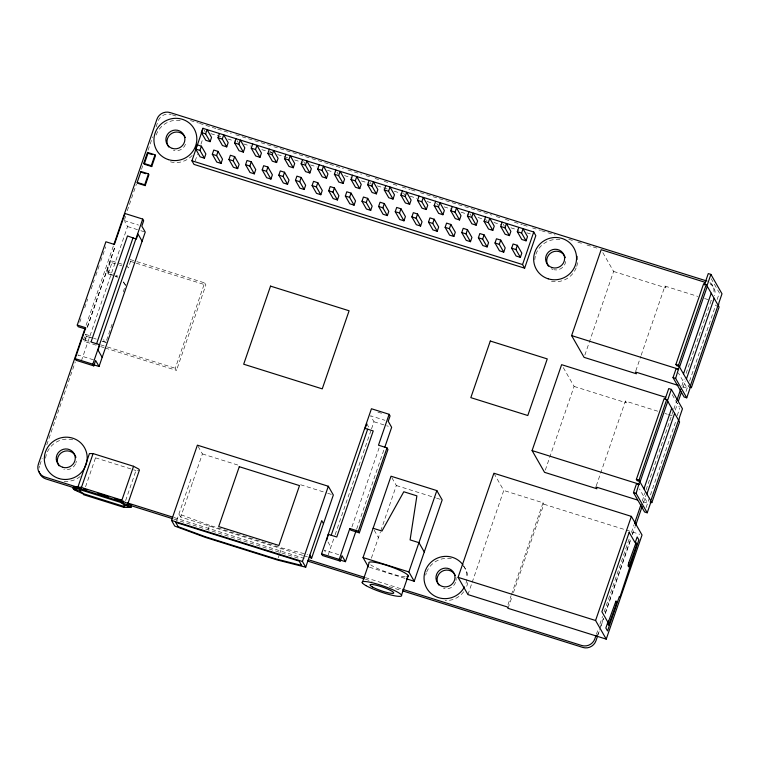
<?xml version="1.0" encoding="UTF-8"?>
<svg xmlns="http://www.w3.org/2000/svg" width="760" height="760" viewBox="0 0 760 760"><rect width="100%" height="100%" fill="white"/><g stroke="black" fill="none" stroke-linecap="round" stroke-linejoin="round"><path stroke-width="0.57" stroke-dasharray="3.8 2.85" d="M79.743 322.297L81.272 317.851M84.702 307.857L87.761 298.974M91.2 288.971L94.249 280.088M95.779 275.642L99.218 265.648M100.738 261.212L105.706 246.772M86.098 325.29L113.439 245.784M39.862 464.977L42.17 458.261M46.787 444.818L75.278 361.95M87.219 327.237L115.32 245.49M127.252 210.776L136.496 183.901M141.502 169.347L143.041 164.863M148.048 150.309L152.665 136.876M156.132 126.796L158.061 121.191A10.45 10.165 -29.8 0 1 171.237 114.513M87.486 327.19L115.359 246.107M124.516 219.498L125.618 216.277M96.159 345.183L84.844 341.63L83.629 339.501L85.414 334.295L90.934 336.024M112.233 275.243L108.11 273.952L106.894 271.823L110.741 260.632L122.749 264.394M84.844 341.63L86.63 336.423L85.414 334.295M108.11 273.952L111.957 262.76L110.741 260.632M81.368 360.924L127.566 226.546L124.716 221.568M133.845 260.67L129.352 259.255L130.568 261.383L128.326 267.89L127.11 265.762M112.109 324.178L106.371 340.869L103.056 339.834M123.205 291.906L125.495 285.228L124.535 283.508M195.159 161.044L197.476 154.309M200.944 144.21L202.873 138.595M85.547 486.808L95.513 457.833L93.689 456.769M125.628 500.622L135.974 470.526L139.403 470.136M204.639 282.891L205.855 285.019L176.5 370.395L175.284 368.267L204.639 282.891L134.966 261.022M176.671 520.591L190.798 479.493L192.546 482.552M302.603 555.303L180.69 517.047L202.398 453.919L197.381 445.16M208.041 529.701L209.551 525.303L281.656 547.931L307.619 554.505M278.255 557.84L279.385 554.534M279.765 553.442L281.656 547.931M328.12 555.133L334.742 535.857M335.131 534.745L370.842 430.873M371.535 428.849L373.977 421.762L370.548 415.777L384.911 420.29M351.956 526.832L379.059 447.982M356.611 529.216L384.332 448.58M371.365 558.192L380.351 532.047M380.731 530.945L396.34 485.526L391.01 476.216M467.96 594.596L471.808 583.395M472.188 582.274L503.756 490.475L494.465 474.249M545.319 470.098L574.085 386.431L562.761 366.652M584.848 355.119L613.614 271.453L602.29 251.674M508.012 604.684L511.09 595.726M511.47 594.605L543.039 502.797L503.756 490.475M508.031 608.313L511.889 597.113M513.428 592.639L543.837 504.193L543.039 502.797M596.277 485.849L625.423 401.062L658.255 411.369M635.806 370.87L640.794 356.364M641.174 355.252L664.962 286.083L697.784 296.39M596.4 634.325L598.329 628.729M599.868 624.245L602.556 616.408M604.096 611.933L629.897 536.902M631.436 532.428L634.125 524.581M642.219 501.068L645.677 490.988M646.067 489.867L673.398 410.362M673.788 409.241L676.476 401.403M681.872 385.728L684.181 379.012M686.109 373.407L711.901 298.385M597.227 636.3L599.535 629.584M599.925 628.463L603.383 618.393M605.311 612.788L630.714 538.897M632.253 534.422L633.023 532.181M597.901 635.151L599.44 630.676M600.98 626.192L603.678 618.355M605.216 613.88L631.009 538.85M632.548 534.365L635.246 526.528M643.331 503.015L646.028 495.178M675.288 410.067L677.597 403.351M682.983 387.676L685.292 380.959M677.207 415.644L679.848 407.959M717.117 299.563L719.378 292.97L711.198 278.683M646.105 507.585L676.257 419.9M686.014 391.514L688.038 385.615L690.659 386.431M689.586 381.13L715.787 304.922L716.5 306.166M172.368 114.874L178.03 116.65M190.484 120.555L198.417 123.044M199.548 123.405L216.534 128.734M217.673 129.086L231.258 133.351M235.79 134.776L328.662 163.923M329.802 164.284L343.387 168.549M347.918 169.964L361.513 174.23M366.044 175.655L370.576 177.08M375.098 178.495L379.63 179.92M384.161 181.345L388.692 182.761M393.224 184.186L397.755 185.611M402.287 187.036L410.21 189.516M411.35 189.876L415.872 191.302M420.403 192.717L491.758 215.108M496.289 216.534L500.821 217.958M505.353 219.383L509.884 220.799M514.415 222.224L522.339 224.713M523.478 225.064L528 226.489M532.532 227.914L540.464 230.394M541.595 230.755L555.189 235.02M568.774 239.286L573.306 240.711M577.837 242.126L582.369 243.552M586.9 244.976L597.094 248.168M210.852 133.646L221.046 136.847M227.839 138.975L235.761 141.464M243.684 143.953L250.487 146.082M261.801 149.634L271.995 152.836M277.656 154.612L287.85 157.814M294.642 159.942L302.565 162.431M310.488 164.92L317.291 167.048M327.474 170.25L333.137 172.026M344.46 175.579L352.383 178.068M361.447 180.909L369.369 183.398M377.292 185.886L387.486 189.078M394.278 191.216L402.211 193.705M410.134 196.184L416.926 198.322M427.12 201.523L432.782 203.3M444.106 206.853L452.029 209.342M461.082 212.182L469.015 214.671M478.068 217.512L487.131 220.352M493.924 222.49L501.847 224.969M510.91 227.82L518.833 230.309M526.756 232.788L531.288 234.213M704.577 298.519L711.369 300.647M613.614 271.453L665.997 287.888L664.962 286.083M682.651 386.802L687.144 388.217L678.376 372.903M124.146 220.571L138.51 225.074M127.566 226.546L139.716 230.356M140.828 230.707L145.245 232.094M665.047 413.497L667.318 414.209M668.448 414.561L672.97 415.986M574.085 386.431L626.458 402.866L625.423 401.062M130.568 261.383L135.061 262.798M136.182 263.15L205.855 285.019M111.957 262.76L118.512 264.812M119.596 265.154L121.78 265.838M106.894 271.823L114.114 274.084M114.057 275.471L107.872 273.534L109.269 269.486L108.281 267.776M377.919 412.148L382.337 413.535M643.121 501.781L647.615 503.196L639.426 488.908M373.977 421.762L388.331 426.265M93.014 338.086L86.393 336.005L85.5 338.608L84.521 336.898M94.116 338.428L96.32 339.122M102.932 341.192L107.35 342.579M86.63 336.423L93.252 338.494M102.068 341.269L107.587 342.998M83.629 339.501L90.412 341.63M100.605 344.831L106.257 346.608M107.388 346.959L175.284 368.267M100.69 346.598L104.082 347.662M105.212 348.023L176.5 370.395M93.413 359.803L77.938 354.948L79.657 357.941M543.837 504.193L625.119 529.701M626.25 530.053L639.787 534.308M396.34 485.526L435.47 497.809M436.582 498.161L442.177 499.909M202.398 453.919L239.647 465.614M300.599 484.747L326.562 492.889M327.693 493.25L333.336 495.017M95.513 457.833L135.974 470.526M338.713 554.667L324.349 550.164L326.629 554.144M369.493 567.226L405.26 578.445M303.734 555.664L308.247 557.08M173.945 517.512L304.19 558.391M365.351 577.591L401.603 588.962M173.926 519.108L300.779 558.923M365.341 579.177L372.134 581.314M389.12 586.644L401.584 590.558M209.551 525.303L178.942 513.988L180.69 517.047M115.093 275.794L117.192 276.925M115.33 276.212L117.429 277.343M711.436 283.908L712.547 285.855M688.038 385.615L688.76 386.859M672.248 394.687L679.269 406.933M503.262 224.19L504.374 226.138M470.003 213.75L471.115 215.697M436.743 203.309L437.865 205.257M403.484 192.869L404.605 194.816M370.224 182.438L371.345 184.386M336.965 171.998L338.086 173.945M303.705 161.557L304.827 163.505M270.446 151.116L271.567 153.064M237.196 140.685L238.307 142.623M204.155 130.064L205.19 131.869M366.766 423.757L369.094 427.823M374.176 530.138L378.442 537.586M327.997 541.947L330.904 547.029M123.433 282.445A26.077 25.375 -29.8 0 1 124.659 283.993M116.213 275.215A26.077 25.375 -29.8 0 1 117.866 276.308M123.443 281.865A26.077 25.375 -29.8 0 1 125.495 285.228A26.077 25.375 -29.8 0 0 123.196 282.026M405.222 576.811A20.89 3.22 19 0 1 387.248 572.337A20.89 3.22 19 0 1 370.69 564.841M709.859 282.501A10.45 10.165 -29.8 0 1 713.44 293.901M463.619 565.801A21.593 21.014 -29.8 0 1 466.877 578.436M466.773 579.567A21.593 21.014 -29.8 0 1 465.776 583.87M76.313 461.187A9.576 9.319 -29.8 0 1 75.867 463.096M75.506 463.999A9.576 9.319 -29.8 0 1 63.793 469.224M710.049 283.86A10.45 10.165 -29.8 0 1 714.552 295.849M38.997 468.179A10.45 10.165 -29.8 0 1 39.472 466.099M463.438 565.972A21.593 21.014 -29.8 0 1 468.027 578.122M467.713 582.625A21.593 21.014 -29.8 0 1 466.07 587.85M463.742 591.764A21.593 21.014 -29.8 0 1 445.151 600.581M425.695 575.178A21.593 21.014 -29.8 0 1 426.293 573.078M426.673 572.071A21.593 21.014 -29.8 0 1 452.494 558.98M455.924 577.419A9.576 9.319 -29.8 0 1 456.038 580.364M455.591 582.274A9.576 9.319 -29.8 0 1 443.517 588.401M80.142 476.577A21.593 21.014 -29.8 0 1 63.146 481.184M45.572 458.213A21.593 21.014 -29.8 0 1 73.805 440.097M577.267 256.006A21.593 21.014 -29.8 0 1 577.619 261.506M577.514 262.637A21.593 21.014 -29.8 0 1 576.517 266.95M576.146 267.957A21.593 21.014 -29.8 0 1 551.399 281.295M534.822 259.644A21.593 21.014 -29.8 0 1 535.325 256.3M535.933 254.21A21.593 21.014 -29.8 0 1 561.051 239.856M192.185 155.468A21.593 21.014 -29.8 0 1 169.566 161.576M156.199 135.033A21.593 21.014 -29.8 0 1 182.4 120.935M565.668 261.497A9.576 9.319 -29.8 0 1 554.087 269.772M553.147 269.524A9.576 9.319 -29.8 0 1 551.351 268.745M185.497 144.229A9.576 9.319 -29.8 0 1 173.423 150.347"/><path stroke-width="1.14" d="M85.662 329.07L78.213 326.733L77.254 325.071L105.896 241.775L114.409 244.444L125.039 213.531L142.709 219.079L143.668 220.751L141.825 226.119L145.245 232.094L99.047 366.472L93.518 364.743M84.949 328.652L38.361 464.151A10.45 10.165 -29.8 0 0 44.83 476.995L78.802 487.654M113.819 244.663L156.94 119.244A10.45 10.165 -29.8 0 1 170.116 112.565L706.971 281.058M99.047 366.472L95.618 360.497L93.774 365.864L76.095 360.316L75.145 358.653L85.766 327.74L77.254 325.071M137.17 182.419L140.932 171.484L148.457 173.85L148.941 174.686L145.179 185.62L137.645 183.255L137.17 182.419L144.704 184.784L145.179 185.62M143.725 163.352L147.487 152.418L155.011 154.784L155.496 155.619L151.734 166.554L144.2 164.189L143.725 163.352L151.259 165.718L151.734 166.554M144.581 163.096L147.963 153.254L147.487 152.418M144.704 184.784L148.457 173.85M151.259 165.718L155.011 154.784M96.587 343.748L133.057 237.68M93.774 365.864L92.815 364.202L142.709 219.079M127.898 503.937L130.843 504.868L131.452 505.922L130.939 507.414L127.005 506.189L129.922 507.414L125.552 507.414L123.585 506.578L124.06 507.414L83.6 494.712L83.125 493.886L74.936 490.105L77.644 490.694L73.71 489.459L73.112 488.404L73.625 486.903L75.591 487.521M73.71 489.459L74.233 487.958L73.625 486.903M73.112 488.404L77.035 489.639L74.261 488.461L74.774 486.961L78.897 487.169L81.206 488.148L93.09 453.587L133.551 466.288L138.795 469.072L139.403 470.136L127.908 503.576M77.938 487.027L89.433 453.587L93.09 453.587M74.261 488.461L78.375 488.661L78.897 487.169M195.681 149.055L197.134 144.827L201.4 146.167L205.865 153.947L204.411 158.184L200.136 156.845L195.681 149.055L199.946 150.394L204.411 158.184M210.093 141.655L205.627 133.864L207.081 129.637L211.546 137.417L210.093 141.655L205.827 140.315L201.362 132.525L202.815 128.298L533.748 232.018L535.819 235.638L524.628 268.175L194 164.407L191.938 160.787L203.119 128.25M78.375 488.661L80.693 489.639L80.18 488.756L80.703 487.255L121.163 499.956L121.666 500.84L129.124 503.994L128.611 505.486L126.398 505.125L130.331 506.359L130.939 507.414M199.946 150.394L201.4 146.167M212.306 154.27L213.769 150.043L218.034 151.382L222.49 159.173L221.036 163.4L216.771 162.06L212.306 154.27L216.581 155.61L221.036 163.4M226.718 146.87L222.262 139.089L223.715 134.852L228.171 142.643L226.718 146.87L222.452 145.53L217.996 137.75L219.45 133.513M216.581 155.61L218.034 151.382M228.94 159.495L230.394 155.268L234.659 156.607L239.124 164.388L237.661 168.615L233.396 167.276L228.94 159.495L233.206 160.835L237.661 168.615M243.352 152.085L238.887 144.305L240.34 140.077L244.805 147.858L243.352 152.085L239.077 150.755L234.621 142.965L236.075 138.738M233.206 160.835L234.659 156.607M128.611 505.486L121.153 502.341L120.64 501.448L121.163 499.956M121.153 502.341L133.551 466.288M122.996 502.645L123.509 501.144M245.565 164.711L247.019 160.483L251.294 161.823L255.749 169.613L254.296 173.84L250.03 172.501L245.565 164.711L249.84 166.05L254.296 173.84M259.977 157.31L255.522 149.52L256.975 145.293L261.43 153.083L259.977 157.31L255.712 155.971L251.256 148.181L252.709 143.953M130.331 506.359L130.843 504.868M249.84 166.05L251.294 161.823M262.2 169.936L263.653 165.699L267.919 167.038L272.384 174.828L270.921 179.056L266.655 177.716L262.2 169.936L266.466 171.275L270.921 179.056M276.611 162.526L272.147 154.745L273.6 150.508L278.065 158.298L276.611 162.526L272.337 161.186L267.881 153.406L269.334 149.169M266.466 171.275L267.919 167.038M278.825 175.151L280.278 170.924L284.553 172.263L289.009 180.044L287.555 184.281L283.29 182.941L278.825 175.151L283.1 176.491L287.555 184.281M293.236 167.751L288.781 159.961L290.234 155.733L294.69 163.514L293.236 167.751L288.971 166.411L284.515 158.621L285.969 154.394M283.1 176.491L284.553 172.263M323.494 523.649L321.736 520.591L305.719 567.188L277.495 560.044L205.39 537.406L174.781 526.091L171.513 520.391L197.381 445.16L328.32 486.257L333.336 495.017L311.628 558.144L309.377 557.431M295.459 180.367L296.913 176.139L301.178 177.479L305.634 185.269L304.18 189.496L299.915 188.157L295.459 180.367L299.725 181.707L304.18 189.496M309.871 172.966L305.406 165.177L306.859 160.949L311.324 168.739L309.871 172.966L305.596 171.627L301.14 163.837L302.594 159.609M299.725 181.707L301.178 177.479M312.084 185.592L313.538 181.364L317.813 182.704L322.269 190.484L320.815 194.712L316.549 193.373L312.084 185.592L316.35 186.931L320.815 194.712M326.496 178.182L322.041 170.401L323.494 166.174L327.949 173.954L326.496 178.182L322.231 176.843L317.765 169.062L319.228 164.834M316.35 186.931L317.813 182.704M328.719 190.807L330.173 186.58L334.438 187.919L338.894 195.7L337.44 199.937L333.174 198.597L328.719 190.807L332.984 192.147L337.44 199.937M343.121 183.407L338.666 175.617L340.119 171.389L344.584 179.18L343.121 183.407L338.856 182.067L334.4 174.277L335.853 170.05M332.984 192.147L334.438 187.919M345.344 196.032L346.798 191.795L351.063 193.135L355.528 200.925L354.074 205.152L349.809 203.813L345.344 196.032L349.609 197.372L354.074 205.152M359.755 188.623L355.3 180.842L356.753 176.605L361.209 184.395L359.755 188.623L355.49 187.283L351.025 179.502L352.478 175.266M349.609 197.372L351.063 193.135M361.978 201.248L363.432 197.02L367.697 198.36L372.153 206.141L370.699 210.368L366.434 209.028L361.978 201.248L366.244 202.587L370.699 210.368M376.38 193.847L371.925 186.057L373.378 181.83L377.844 189.611L376.38 193.847L372.115 192.508L367.659 184.718L369.113 180.49M366.244 202.587L367.697 198.36M378.603 206.464L380.057 202.236L384.322 203.575L388.787 211.365L387.334 215.593L383.068 214.254L378.603 206.464L382.869 207.803L387.334 215.593M393.015 199.063L388.559 191.273L390.013 187.045L394.469 194.835L393.015 199.063L388.749 197.723L384.284 189.934L385.738 185.706M382.869 207.803L384.322 203.575M395.238 211.689L396.691 207.451L400.957 208.791L405.412 216.581L403.959 220.809L399.693 219.469L395.238 211.689L399.503 213.028L403.959 220.809M409.64 204.278L405.184 196.498L406.638 192.27L411.094 200.051L409.64 204.278L405.374 202.939L400.919 195.159L402.373 190.931M399.503 213.028L400.957 208.791M411.863 216.904L413.316 212.677L417.582 214.016L422.047 221.796L420.594 226.034L416.318 224.694L411.863 216.904L416.128 218.243L420.594 226.034M426.274 209.504L421.809 201.714L423.272 197.486L427.728 205.266L426.274 209.504L422.009 208.164L417.544 200.374L418.998 196.147M416.128 218.243L417.582 214.016M305.719 567.188L302.452 561.488L328.32 486.257M428.498 222.119L429.951 217.892L434.216 219.232L438.672 227.021L437.219 231.249L432.953 229.909L428.498 222.119L432.763 223.459L437.219 231.249M442.899 214.719L438.444 206.939L439.897 202.701L444.353 210.491L442.899 214.719L438.634 213.38L434.178 205.599L435.632 201.362M432.763 223.459L434.216 219.232M356.231 530.328L345.448 561.688L342.028 555.712L340.176 561.079L322.506 555.531L321.547 553.859L371.44 408.747L389.12 414.295L390.07 415.957L388.227 421.325L391.647 427.31L384.721 447.469M326.828 539.913L328.263 534.337L336.765 537.006L373.236 430.939L364.724 428.269L365.037 428.801M365.38 427.794L366.766 423.757M331.208 535.268L367.669 429.191M445.123 227.344L446.576 223.117L450.841 224.457L455.306 232.237L453.853 236.464L449.578 235.125L445.123 227.344L449.388 228.684L453.853 236.464M459.534 219.934L455.069 212.154L456.522 207.927L460.987 215.707L459.534 219.934L455.269 218.595L450.803 210.814L452.257 206.587M449.388 228.684L450.841 224.457M340.176 561.079L339.226 559.408L349.847 528.504L358.359 531.173L359.319 532.836L387.952 449.54L387.001 447.877L378.49 445.198L389.12 414.295M358.359 531.173L387.001 447.877M461.748 232.56L463.21 228.332L467.476 229.672L471.931 237.452L470.478 241.689L466.212 240.35L461.748 232.56L466.022 233.899L470.478 241.689M476.159 225.159L471.703 217.369L473.157 213.142L477.612 220.932L476.159 225.159L471.894 223.82L467.438 216.03L468.891 211.802M466.022 233.899L467.476 229.672M368.372 566.875L363.042 557.555L391.01 476.216L436.838 490.599L442.177 499.909L414.209 581.258L406.381 578.797M478.382 237.785L479.835 233.548L484.101 234.887L488.566 242.677L487.112 246.905L482.837 245.565L478.382 237.785L482.647 239.124L487.112 246.905M492.793 230.375L488.328 222.594L489.782 218.357L494.247 226.148L492.793 230.375L488.528 229.035L484.063 221.255L485.516 217.018M362.273 582.768L368.98 563.245A20.89 3.22 19 0 1 391.4 566.969A20.89 3.22 19 0 1 406.828 576.831M482.647 239.124L484.101 234.887M495.007 243L496.47 238.773L500.736 240.112L505.191 247.893L503.737 252.13L499.472 250.791L495.007 243L499.282 244.34L503.737 252.13M509.418 235.6L504.963 227.81L506.417 223.582L510.872 231.363L509.418 235.6L505.153 234.26L500.697 226.47L502.151 222.243M499.282 244.34L500.736 240.112M511.642 248.216L513.095 243.988L517.361 245.328L521.825 253.118L520.362 257.345L516.097 256.006L511.642 248.216L515.907 249.555L520.362 257.345M526.053 240.815L521.588 233.025L523.042 228.798L527.506 236.588L526.053 240.815L521.778 239.476L517.322 231.686L518.776 227.458M515.907 249.555L517.361 245.328M414.209 581.258L408.87 571.938L436.838 490.599M401.555 595.089L408.262 575.567M524.628 268.175L522.557 264.556L533.748 232.018M458.08 577.353L493.886 473.233L631.37 516.382L642.038 535.011L606.242 639.131L508.031 608.313L507.243 606.917L467.96 594.596L458.08 577.353L595.574 620.502L606.242 639.131M637.497 500.023L595.897 486.961L596.933 488.775L544.549 472.33L532.095 450.575L561.621 364.676L665.722 397.347M678.148 385.396L635.426 371.982L636.462 373.787L584.079 357.352L571.625 335.597L601.16 249.698L705.251 282.368M671.365 389.386L682.47 408.776L679.45 417.563L678.87 420.717L679.592 421.971L651.842 502.664L651.13 501.419L647.216 512.8L636.111 493.411L639.702 481.46L637.079 480.643L636.367 479.389L664.107 398.696L666.729 399.522L667.442 400.767L671.365 389.386L668.743 388.559L665.123 399.076M710.894 274.398L722 293.797L718.979 302.584L718.399 305.738L719.121 306.992L691.372 387.685L690.659 386.431L686.745 397.822L675.64 378.423L679.231 366.481L676.619 365.665L675.896 364.41L703.646 283.717L706.258 284.534L706.981 285.788L710.894 274.398L708.272 273.581L704.358 284.971M647.216 512.8L644.594 511.983L633.489 492.584L636.51 483.797L639.122 484.623M686.745 397.822L684.123 397.005L673.018 377.606L676.039 368.818L678.661 369.645M639.702 481.46L638.989 480.215L666.729 399.522M679.231 366.481L678.519 365.227L706.258 284.534M595.574 620.502L631.37 516.382M643.938 488.87L671.688 408.177M683.477 373.882L711.217 293.189M596.011 635.445L594.861 638.808A10.45 10.165 -29.8 0 1 581.685 645.487L402.733 589.323M634.514 523.469L641.06 504.431M676.865 400.283L680.713 389.091M597.512 636.272L595.973 640.756A10.45 10.165 -29.8 0 1 582.797 647.434L402.714 590.909M635.626 525.407L642.172 506.378M678.366 401.109L681.444 392.151M646.893 494.009L674.633 413.316M686.422 379.031L714.163 298.338M79.382 488.139L81.206 488.148L80.703 487.255M201.362 132.525L205.627 133.864M217.996 137.75L222.262 139.089M234.621 142.965L238.887 144.305M251.256 148.181L255.522 149.52M267.881 153.406L272.147 154.745M284.515 158.621L288.781 159.961M301.14 163.837L305.406 165.177M317.765 169.062L322.041 170.401M334.4 174.277L338.666 175.617M351.025 179.502L355.3 180.842M367.659 184.718L371.925 186.057M384.284 189.934L388.559 191.273M400.919 195.159L405.184 196.498M417.544 200.374L421.809 201.714M434.178 205.599L438.444 206.939M450.803 210.814L455.069 212.154M467.438 216.03L471.703 217.369M484.063 221.255L488.328 222.594M500.697 226.47L504.963 227.81M517.322 231.686L521.588 233.025M191.938 160.787L522.557 264.556M149.036 153.596L152.266 154.603M142.481 172.662L145.711 173.669M675.896 364.41L678.519 365.227M571.625 335.597L678.338 369.084M673.018 377.606L675.64 378.423M689.633 387.134L691.372 387.685M636.367 479.389L638.989 480.215M532.095 450.575L638.808 484.063M633.489 492.584L636.111 493.411M650.104 502.122L651.842 502.664M75.145 358.653L92.815 364.202M373.112 528.276L381.947 531.05L403.798 491.758L416.888 495.872L410.096 539.885L418.94 542.659L424.27 551.969M359.319 532.836L350.806 530.167L349.847 528.504M363.042 557.555L408.87 571.938M321.547 553.859L339.226 559.408M339.919 559.958L345.448 561.688M83.457 488.851L86.83 489.906M98.069 493.439L108.177 496.612M114.921 498.731L120.545 500.488M127.509 502.939L172.814 517.161M308.721 559.816L364.22 577.239M80.18 488.756L120.64 501.448M74.261 487.825L45.942 478.942A10.45 10.165 -29.8 0 1 39.111 471.39M130.891 505.6L172.795 518.747M307.572 561.051L364.202 578.825M171.513 520.391L302.452 561.488M140.932 171.484L141.407 172.32M142.111 241.205L138.035 234.089L136.306 239.134L127.49 235.932L91.019 342L99.531 344.679L98.106 350.255L102.172 357.361M309.88 555.085L311.628 558.144M464.464 586.91A21.593 21.014 -29.8 0 1 432.649 594.747A21.593 21.014 -29.8 0 1 430.512 562.704A21.593 21.014 -29.8 0 1 462.992 564.889M59.099 465.87A9.576 9.319 -29.8 0 1 62.671 451.943A9.576 9.319 -29.8 0 1 75.962 457.32M438.824 585.048A9.576 9.319 -29.8 0 1 441.959 571.368A9.576 9.319 -29.8 0 1 455.344 575.567M548.454 266.171A9.576 9.319 -29.8 0 1 552.035 252.253A9.576 9.319 -29.8 0 1 565.326 257.63M168.73 146.993A9.576 9.319 -29.8 0 1 171.864 133.314A9.576 9.319 -29.8 0 1 185.25 137.522M608.656 621.119L608.028 624.178L608.636 625.252L616.008 605.045L616.635 601.986L616.028 600.913L608.656 621.119M628.719 562.78L628.083 565.839L628.7 566.913L636.044 546.772L636.671 543.714L636.063 542.64L628.719 562.78M270.531 286.121L243.684 364.211L322.249 388.863L349.096 310.773L270.531 286.121M239.276 466.697L218.69 526.566L278.92 545.471L299.506 485.602L239.276 466.697M490.295 341.031L470.829 397.641L527.792 415.52L547.257 358.91L490.295 341.031M667.764 401.327L640.024 482.02L650.807 500.859L678.556 420.166L667.764 401.327M707.294 286.349L679.554 367.042L690.346 385.88L718.086 305.188L707.294 286.349M629.185 532.361L601.892 611.753L607.867 622.183L605.853 628.035L607.525 630.961L619.381 596.467L619.856 597.303L638.846 539.847L637.174 536.931L635.16 542.792L629.185 532.361M125.457 505.628L122.493 505.979L83.847 493.848L78.603 490.209L81.671 490.209L120.536 502.407L125.457 505.628M301.663 565.44L276.44 559.056L205.542 536.807L178.182 526.689L175.702 522.357L299.174 561.108L301.663 565.44M366.092 585.675A20.89 3.22 19 0 0 400.111 596.353A20.89 3.22 19 0 0 379.525 584.763A20.89 3.22 19 0 0 366.092 585.675M372.419 586.976A12.54 1.928 19 0 0 392.834 593.38A12.54 1.928 19 0 0 380.475 586.425A12.54 1.928 19 0 0 372.419 586.976M548.169 278.806A21.593 21.014 -29.8 0 0 576.156 254.058A21.593 21.014 -29.8 0 0 540.996 243.029A21.593 21.014 -29.8 0 0 548.169 278.806M168.445 159.629A21.593 21.014 -29.8 0 0 196.422 134.881A21.593 21.014 -29.8 0 0 161.272 123.852A21.593 21.014 -29.8 0 0 168.445 159.629M58.814 478.496A21.593 21.014 -29.8 0 0 86.792 453.758A21.593 21.014 -29.8 0 0 51.642 442.719A21.593 21.014 -29.8 0 0 58.814 478.496M62.671 467.276A9.576 9.319 -29.8 0 0 75.088 456.294A9.576 9.319 -29.8 0 0 59.489 451.402A9.576 9.319 -29.8 0 0 62.671 467.276M442.405 586.454A9.576 9.319 -29.8 0 0 454.812 575.472A9.576 9.319 -29.8 0 0 439.223 570.579A9.576 9.319 -29.8 0 0 442.405 586.454M552.035 267.577A9.576 9.319 -29.8 0 0 564.442 256.604A9.576 9.319 -29.8 0 0 548.853 251.712A9.576 9.319 -29.8 0 0 552.035 267.577M172.302 148.399A9.576 9.319 -29.8 0 0 184.718 137.427A9.576 9.319 -29.8 0 0 169.129 132.534A9.576 9.319 -29.8 0 0 172.302 148.399"/></g></svg>
